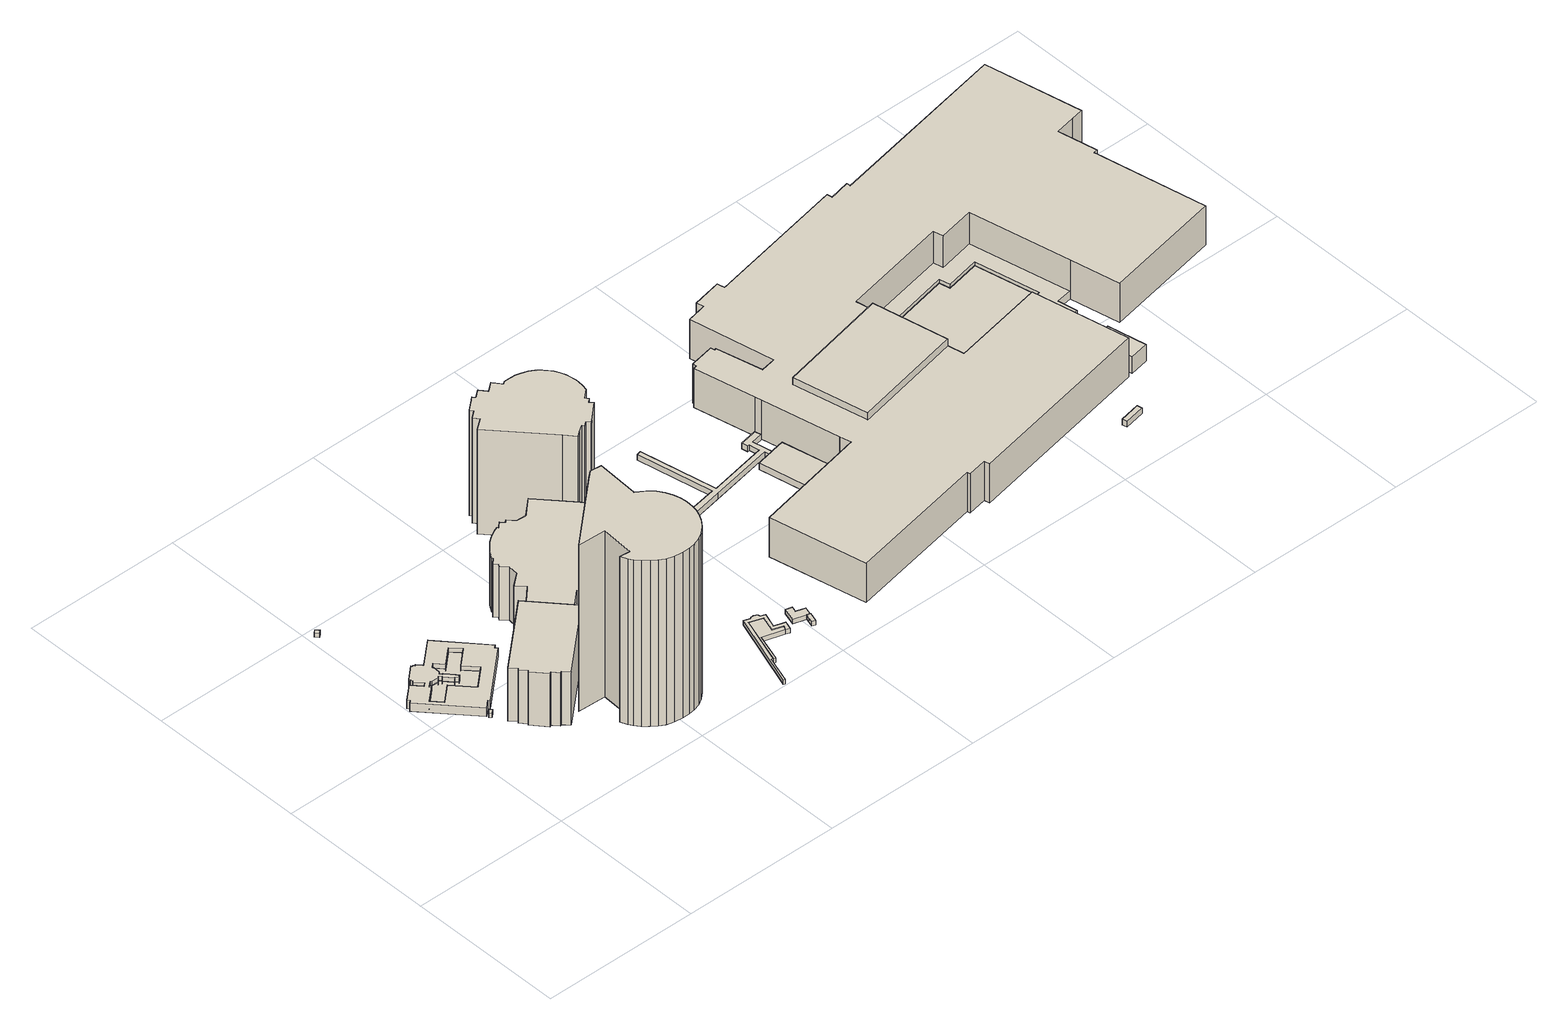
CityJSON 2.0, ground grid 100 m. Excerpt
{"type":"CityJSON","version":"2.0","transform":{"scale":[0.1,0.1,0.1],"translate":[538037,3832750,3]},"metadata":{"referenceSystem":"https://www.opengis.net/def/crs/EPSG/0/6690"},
"CityObjects":{
"building1":{"type":"Building","attributes":{"class":"3001","BuildingDetailAttribute.specifiedBuildingCoverageRate":0.6,"BuildingDetailAttribute.surveyYear":2017,"BuildingHighTideRiskAttribute.description":"1","BuildingHighTideRiskAttribute.rank":"1","BuildingHighTideRiskAttribute.depth":0.497,"BuildingIDAttribute.prefecture":"27","BuildingIDAttribute.city":"27125"},"geometry":[{"type":"Solid","lod":"1","boundaries":[[[[0,1,2,3]],[[2,4,5,3]],[[1,6,4,2]],[[0,7,6,1]],[[3,5,7,0]],[[4,6,7,5]]]]}]},
"building2":{"type":"Building","attributes":{"class":"3001","BuildingDetailAttribute.specifiedBuildingCoverageRate":0.6,"BuildingDetailAttribute.surveyYear":2017,"BuildingHighTideRiskAttribute.description":"1","BuildingHighTideRiskAttribute.rank":"1","BuildingHighTideRiskAttribute.depth":0.066,"BuildingIDAttribute.prefecture":"27","BuildingIDAttribute.city":"27125"},"geometry":[{"type":"Solid","lod":"1","boundaries":[[[[8,9,10,11]],[[10,12,13,11]],[[9,14,12,10]],[[8,15,14,9]],[[11,13,15,8]],[[12,14,15,13]]]]}]},
"building3":{"type":"Building","attributes":{"class":"3001","BuildingDetailAttribute.specifiedBuildingCoverageRate":0.6,"BuildingDetailAttribute.surveyYear":2017,"BuildingHighTideRiskAttribute.description":"1","BuildingHighTideRiskAttribute.rank":"2","BuildingHighTideRiskAttribute.depth":1.05,"BuildingIDAttribute.prefecture":"27","BuildingIDAttribute.city":"27125"},"geometry":[{"type":"Solid","lod":"1","boundaries":[[[[16,17,18,19,20,21,22,23,24,25,26,27,28,29,30,31,32,33,34,35,36,37,38,39,40,41,42,43,44,45]],[[44,46,47,45]],[[43,48,46,44]],[[42,49,48,43]],[[41,50,49,42]],[[40,51,50,41]],[[39,52,51,40]],[[38,53,52,39]],[[37,54,53,38]],[[36,55,54,37]],[[35,56,55,36]],[[34,57,56,35]],[[33,58,57,34]],[[32,59,58,33]],[[31,60,59,32]],[[30,61,60,31]],[[29,62,61,30]],[[28,63,62,29]],[[27,64,63,28]],[[26,65,64,27]],[[25,66,65,26]],[[24,67,66,25]],[[23,68,67,24]],[[22,69,68,23]],[[21,70,69,22]],[[20,71,70,21]],[[19,72,71,20]],[[18,73,72,19]],[[17,74,73,18]],[[16,75,74,17]],[[45,47,75,16]],[[46,48,49,50,51,52,53,54,55,56,57,58,59,60,61,62,63,64,65,66,67,68,69,70,71,72,73,74,75,47]]]]}]},
"building4":{"type":"Building","attributes":{"class":"3001","measuredHeight":5.8,"BuildingDetailAttribute.specifiedBuildingCoverageRate":0.6,"BuildingDetailAttribute.surveyYear":2017,"BuildingHighTideRiskAttribute.description":"1","BuildingHighTideRiskAttribute.rank":"2","BuildingHighTideRiskAttribute.depth":0.944,"BuildingIDAttribute.prefecture":"27","BuildingIDAttribute.city":"27125"},"geometry":[{"type":"Solid","lod":"1","boundaries":[[[[76,77,78,79,80,81,82,83,84,85,86,87,88,89,90,91,92,93,94,95,96,97,98,99],[44,43,42,41,40,39,38,37,36,35,34,33,32,31,30,29,28,27,26,25,24,23,22,21,20,19,18,17,16,45]],[[98,100,101,99]],[[97,102,100,98]],[[96,103,102,97]],[[95,104,103,96]],[[94,105,104,95]],[[93,106,105,94]],[[92,107,106,93]],[[91,108,107,92]],[[90,109,108,91]],[[89,110,109,90]],[[88,111,110,89]],[[87,112,111,88]],[[86,113,112,87]],[[85,114,113,86]],[[84,115,114,85]],[[83,116,115,84]],[[82,117,116,83]],[[81,118,117,82]],[[80,119,118,81]],[[79,120,119,80]],[[78,121,120,79]],[[77,122,121,78]],[[76,123,122,77]],[[99,101,123,76]],[[16,124,125,45]],[[17,126,124,16]],[[18,127,126,17]],[[19,128,127,18]],[[20,129,128,19]],[[21,130,129,20]],[[22,131,130,21]],[[23,132,131,22]],[[24,133,132,23]],[[25,134,133,24]],[[26,135,134,25]],[[27,136,135,26]],[[28,137,136,27]],[[29,138,137,28]],[[30,139,138,29]],[[31,140,139,30]],[[32,141,140,31]],[[33,142,141,32]],[[34,143,142,33]],[[35,144,143,34]],[[36,145,144,35]],[[37,146,145,36]],[[38,147,146,37]],[[39,148,147,38]],[[40,149,148,39]],[[41,150,149,40]],[[42,151,150,41]],[[43,152,151,42]],[[44,153,152,43]],[[45,125,153,44]],[[100,102,103,104,105,106,107,108,109,110,111,112,113,114,115,116,117,118,119,120,121,122,123,101],[124,126,127,128,129,130,131,132,133,134,135,136,137,138,139,140,141,142,143,144,145,146,147,148,149,150,151,152,153,125]]]]}]},
"building5":{"type":"Building","attributes":{"計測周辺長":178.28,"1/2500図郭":74,"区名":"住之江区","町丁目名称":"南港北１丁目","街区番号":13,"class":"3002","usage":"403","measuredHeight":36.9,"storeysAboveGround":5,"BuildingDetailAttribute.buildingRoofEdgeArea":1822.73,"BuildingDetailAttribute.buildingStructureType":"603","BuildingDetailAttribute.buildingStructureOrgType":"3","BuildingDetailAttribute.detailedUsage":"1419","BuildingDetailAttribute.specifiedBuildingCoverageRate":0.6,"BuildingDetailAttribute.surveyYear":2017,"BuildingHighTideRiskAttribute.description":"1","BuildingHighTideRiskAttribute.rank":"2","BuildingHighTideRiskAttribute.depth":1.66,"BuildingIDAttribute.prefecture":"27","BuildingIDAttribute.city":"27125"},"geometry":[{"type":"Solid","lod":"1","boundaries":[[[[154,155,156,157,158,159,160,161,162,163,164,165,166,167]],[[166,168,169,167]],[[165,170,168,166]],[[164,171,170,165]],[[163,172,171,164]],[[162,173,172,163]],[[161,174,173,162]],[[160,175,174,161]],[[159,176,175,160]],[[158,177,176,159]],[[157,178,177,158]],[[156,179,178,157]],[[155,180,179,156]],[[154,181,180,155]],[[167,169,181,154]],[[168,170,171,172,173,174,175,176,177,178,179,180,181,169]]]]}]},
"building6":{"type":"Building","attributes":{"計測周辺長":250.19,"1/2500図郭":74,"区名":"住之江区","町丁目名称":"南港北１丁目","街区番号":13,"class":"3002","usage":"403","measuredHeight":114.9,"storeysAboveGround":28,"BuildingDetailAttribute.buildingRoofEdgeArea":2987.04,"BuildingDetailAttribute.buildingStructureType":"603","BuildingDetailAttribute.buildingStructureOrgType":"3","BuildingDetailAttribute.detailedUsage":"1419","BuildingDetailAttribute.specifiedBuildingCoverageRate":0.6,"BuildingDetailAttribute.surveyYear":2017,"BuildingHighTideRiskAttribute.description":"1","BuildingHighTideRiskAttribute.rank":"2","BuildingHighTideRiskAttribute.depth":1.81,"BuildingIDAttribute.prefecture":"27","BuildingIDAttribute.city":"27125"},"geometry":[{"type":"Solid","lod":"1","boundaries":[[[[182,183,184,185,186,187,188,189,190,191,192,193,194,195,196,197,198,199,200,201,202,203,204,205,206,207,208,209,210,211,212]],[[211,213,214,212]],[[210,215,213,211]],[[209,216,215,210]],[[208,217,216,209]],[[207,218,217,208]],[[206,219,218,207]],[[205,220,219,206]],[[204,221,220,205]],[[203,222,221,204]],[[202,223,222,203]],[[201,224,223,202]],[[200,225,224,201]],[[199,226,225,200]],[[198,227,226,199]],[[197,228,227,198]],[[196,229,228,197]],[[195,230,229,196]],[[194,231,230,195]],[[193,232,231,194]],[[192,233,232,193]],[[191,234,233,192]],[[190,235,234,191]],[[189,236,235,190]],[[188,237,236,189]],[[187,238,237,188]],[[186,239,238,187]],[[185,240,239,186]],[[184,241,240,185]],[[183,242,241,184]],[[182,243,242,183]],[[212,214,243,182]],[[213,215,216,217,218,219,220,221,222,223,224,225,226,227,228,229,230,231,232,233,234,235,236,237,238,239,240,241,242,243,214]]]]}]},
"building7":{"type":"Building","attributes":{"計測周辺長":293.2,"1/2500図郭":74,"区名":"住之江区","町丁目名称":"南港北１丁目","街区番号":13,"class":"3002","usage":"403","measuredHeight":36.9,"storeysAboveGround":5,"BuildingDetailAttribute.buildingRoofEdgeArea":4181.55,"BuildingDetailAttribute.buildingStructureType":"603","BuildingDetailAttribute.buildingStructureOrgType":"3","BuildingDetailAttribute.detailedUsage":"1419","BuildingDetailAttribute.specifiedBuildingCoverageRate":0.6,"BuildingDetailAttribute.surveyYear":2017,"BuildingHighTideRiskAttribute.description":"1","BuildingHighTideRiskAttribute.rank":"2","BuildingHighTideRiskAttribute.depth":1.01,"BuildingIDAttribute.prefecture":"27","BuildingIDAttribute.city":"27125"},"geometry":[{"type":"Solid","lod":"1","boundaries":[[[[244,245,246,247,248,249,250,251,252,253,254,255,256,257,258,259,260,261,262,263,264,265,266,267,268,269,270,271,272,273,274,275,276,277,278,279,280,281,282,283,284,285,286,287,288,289,290,291,292,293,294,295]],[[294,296,297,295]],[[293,298,296,294]],[[292,299,298,293]],[[291,300,299,292]],[[290,301,300,291]],[[289,302,301,290]],[[288,303,302,289]],[[287,304,303,288]],[[286,305,304,287]],[[285,306,305,286]],[[284,307,306,285]],[[283,308,307,284]],[[282,309,308,283]],[[281,310,309,282]],[[280,311,310,281]],[[279,312,311,280]],[[278,313,312,279]],[[277,314,313,278]],[[276,315,314,277]],[[275,316,315,276]],[[274,317,316,275]],[[273,318,317,274]],[[272,319,318,273]],[[271,320,319,272]],[[270,321,320,271]],[[269,322,321,270]],[[268,323,322,269]],[[267,324,323,268]],[[266,325,324,267]],[[265,326,325,266]],[[264,327,326,265]],[[263,328,327,264]],[[262,329,328,263]],[[261,330,329,262]],[[260,331,330,261]],[[259,332,331,260]],[[258,333,332,259]],[[257,334,333,258]],[[256,335,334,257]],[[255,336,335,256]],[[254,337,336,255]],[[253,338,337,254]],[[252,339,338,253]],[[251,340,339,252]],[[250,341,340,251]],[[249,342,341,250]],[[248,343,342,249]],[[247,344,343,248]],[[246,345,344,247]],[[245,346,345,246]],[[244,347,346,245]],[[295,297,347,244]],[[296,298,299,300,301,302,303,304,305,306,307,308,309,310,311,312,313,314,315,316,317,318,319,320,321,322,323,324,325,326,327,328,329,330,331,332,333,334,335,336,337,338,339,340,341,342,343,344,345,346,347,297]]]]}]},
"building8":{"type":"Building","attributes":{"class":"3003","measuredHeight":5.5,"BuildingDetailAttribute.specifiedBuildingCoverageRate":0.6,"BuildingDetailAttribute.surveyYear":2017,"BuildingHighTideRiskAttribute.description":"1","BuildingHighTideRiskAttribute.rank":"2","BuildingHighTideRiskAttribute.depth":1.64,"BuildingIDAttribute.prefecture":"27","BuildingIDAttribute.city":"27125"},"geometry":[{"type":"Solid","lod":"1","boundaries":[[[[348,349,350,351,352,353,354,355,356,357,358,359,360]],[[359,361,362,360]],[[358,363,361,359]],[[357,364,363,358]],[[356,365,364,357]],[[355,366,365,356]],[[354,367,366,355]],[[353,368,367,354]],[[352,369,368,353]],[[351,370,369,352]],[[350,371,370,351]],[[349,372,371,350]],[[348,373,372,349]],[[360,362,373,348]],[[361,363,364,365,366,367,368,369,370,371,372,373,362]]]]}]},
"building9":{"type":"Building","attributes":{"class":"3003","measuredHeight":3.1,"BuildingDetailAttribute.specifiedBuildingCoverageRate":0.6,"BuildingDetailAttribute.surveyYear":2017,"BuildingHighTideRiskAttribute.description":"1","BuildingHighTideRiskAttribute.rank":"2","BuildingHighTideRiskAttribute.depth":1.77,"BuildingIDAttribute.prefecture":"27","BuildingIDAttribute.city":"27125"},"geometry":[{"type":"Solid","lod":"1","boundaries":[[[[374,375,376,377,378,379,380,381,382,383,384,385,386,387,388,389,390,391,392,393,394,395,396,397]],[[396,398,399,397]],[[395,400,398,396]],[[394,401,400,395]],[[393,402,401,394]],[[392,403,402,393]],[[391,404,403,392]],[[390,405,404,391]],[[389,406,405,390]],[[388,407,406,389]],[[387,408,407,388]],[[386,409,408,387]],[[385,410,409,386]],[[384,411,410,385]],[[383,412,411,384]],[[382,413,412,383]],[[381,414,413,382]],[[380,415,414,381]],[[379,416,415,380]],[[378,417,416,379]],[[377,418,417,378]],[[376,419,418,377]],[[375,420,419,376]],[[374,421,420,375]],[[397,399,421,374]],[[398,400,401,402,403,404,405,406,407,408,409,410,411,412,413,414,415,416,417,418,419,420,421,399]]]]}]},
"building10":{"type":"Building","attributes":{"class":"3003","BuildingDetailAttribute.specifiedBuildingCoverageRate":0.6,"BuildingDetailAttribute.surveyYear":2017,"BuildingHighTideRiskAttribute.description":"1","BuildingHighTideRiskAttribute.rank":"2","BuildingHighTideRiskAttribute.depth":1.77,"BuildingIDAttribute.prefecture":"27","BuildingIDAttribute.city":"27125"},"geometry":[{"type":"Solid","lod":"1","boundaries":[[[[422,423,381,380,379,378,377,376,375]],[[376,424,425,375]],[[377,426,424,376]],[[378,427,426,377]],[[379,428,427,378]],[[380,429,428,379]],[[381,430,429,380]],[[423,431,430,381]],[[422,432,431,423]],[[375,425,432,422]],[[424,426,427,428,429,430,431,432,425]]]]}]},
"building11":{"type":"Building","attributes":{"計測周辺長":213.55,"1/2500図郭":74,"区名":"住之江区","町丁目名称":"南港北１丁目","街区番号":13,"class":"3002","usage":"401","measuredHeight":72.6,"storeysAboveGround":14,"BuildingDetailAttribute.buildingRoofEdgeArea":2578.87,"BuildingDetailAttribute.buildingStructureType":"603","BuildingDetailAttribute.buildingStructureOrgType":"3","BuildingDetailAttribute.detailedUsage":"1310","BuildingDetailAttribute.specifiedBuildingCoverageRate":0.6,"BuildingDetailAttribute.surveyYear":2017,"BuildingHighTideRiskAttribute.description":"1","BuildingHighTideRiskAttribute.rank":"2","BuildingHighTideRiskAttribute.depth":0.537,"BuildingIDAttribute.prefecture":"27","BuildingIDAttribute.city":"27125"},"geometry":[{"type":"Solid","lod":"1","boundaries":[[[[433,434,435,436,437,438,439,440,441,442,443,444,445,446,447,448,449,450,451,452,453,454,455,456,457,458,459,460,461,462,463,464,465,466,467,468,469,470,471,472]],[[471,473,474,472]],[[470,475,473,471]],[[469,476,475,470]],[[468,477,476,469]],[[467,478,477,468]],[[466,479,478,467]],[[465,480,479,466]],[[464,481,480,465]],[[463,482,481,464]],[[462,483,482,463]],[[461,484,483,462]],[[460,485,484,461]],[[459,486,485,460]],[[458,487,486,459]],[[457,488,487,458]],[[456,489,488,457]],[[455,490,489,456]],[[454,491,490,455]],[[453,492,491,454]],[[452,493,492,453]],[[451,494,493,452]],[[450,495,494,451]],[[449,496,495,450]],[[448,497,496,449]],[[447,498,497,448]],[[446,499,498,447]],[[445,500,499,446]],[[444,501,500,445]],[[443,502,501,444]],[[442,503,502,443]],[[441,504,503,442]],[[440,505,504,441]],[[439,506,505,440]],[[438,507,506,439]],[[437,508,507,438]],[[436,509,508,437]],[[435,510,509,436]],[[434,511,510,435]],[[433,512,511,434]],[[472,474,512,433]],[[473,475,476,477,478,479,480,481,482,483,484,485,486,487,488,489,490,491,492,493,494,495,496,497,498,499,500,501,502,503,504,505,506,507,508,509,510,511,512,474]]]]}]},
"building12":{"type":"Building","attributes":{"class":"3003","BuildingDetailAttribute.specifiedBuildingCoverageRate":0.6,"BuildingDetailAttribute.surveyYear":2017,"BuildingHighTideRiskAttribute.description":"1","BuildingHighTideRiskAttribute.rank":"2","BuildingHighTideRiskAttribute.depth":1.45,"BuildingIDAttribute.prefecture":"27","BuildingIDAttribute.city":"27125"},"geometry":[{"type":"Solid","lod":"1","boundaries":[[[[513,514,515,516,517,518]],[[517,519,520,518]],[[516,521,519,517]],[[515,522,521,516]],[[514,523,522,515]],[[513,524,523,514]],[[518,520,524,513]],[[519,521,522,523,524,520]]]]}]},
"building13":{"type":"Building","attributes":{"class":"3001","BuildingDetailAttribute.specifiedBuildingCoverageRate":0.6,"BuildingDetailAttribute.surveyYear":2017,"BuildingHighTideRiskAttribute.description":"1","BuildingHighTideRiskAttribute.rank":"2","BuildingHighTideRiskAttribute.depth":1.29,"BuildingIDAttribute.prefecture":"27","BuildingIDAttribute.city":"27125"},"geometry":[{"type":"Solid","lod":"1","boundaries":[[[[525,526,527,528,529,530,531]],[[530,532,533,531]],[[529,534,532,530]],[[528,535,534,529]],[[527,536,535,528]],[[526,537,536,527]],[[525,538,537,526]],[[531,533,538,525]],[[532,534,535,536,537,538,533]]]]}]},
"building14":{"type":"Building","attributes":{"class":"3003","measuredHeight":4.5,"BuildingDetailAttribute.specifiedBuildingCoverageRate":0.6,"BuildingDetailAttribute.surveyYear":2017,"BuildingHighTideRiskAttribute.description":"1","BuildingHighTideRiskAttribute.rank":"2","BuildingHighTideRiskAttribute.depth":0.545,"BuildingIDAttribute.prefecture":"27","BuildingIDAttribute.city":"27125"},"geometry":[{"type":"Solid","lod":"1","boundaries":[[[[539,540,541,542,543,544,545,546,547,548,549,550,551,552,553,554]],[[553,555,556,554]],[[552,557,555,553]],[[551,558,557,552]],[[550,559,558,551]],[[549,560,559,550]],[[548,561,560,549]],[[547,562,561,548]],[[546,563,562,547]],[[545,564,563,546]],[[544,565,564,545]],[[543,566,565,544]],[[542,567,566,543]],[[541,568,567,542]],[[540,569,568,541]],[[539,570,569,540]],[[554,556,570,539]],[[555,557,558,559,560,561,562,563,564,565,566,567,568,569,570,556]]]]}]},
"building15":{"type":"Building","attributes":{"class":"3003","measuredHeight":3.9,"BuildingDetailAttribute.specifiedBuildingCoverageRate":0.6,"BuildingDetailAttribute.surveyYear":2017,"BuildingHighTideRiskAttribute.description":"1","BuildingHighTideRiskAttribute.rank":"2","BuildingHighTideRiskAttribute.depth":1.13,"BuildingIDAttribute.prefecture":"27","BuildingIDAttribute.city":"27125"},"geometry":[{"type":"Solid","lod":"1","boundaries":[[[[571,572,573,574,575,576,577,578,579,580,581,582,583,584,585,586,587,588,589,590,591]],[[590,592,593,591]],[[589,594,592,590]],[[588,595,594,589]],[[587,596,595,588]],[[586,597,596,587]],[[585,598,597,586]],[[584,599,598,585]],[[583,600,599,584]],[[582,601,600,583]],[[581,602,601,582]],[[580,603,602,581]],[[579,604,603,580]],[[578,605,604,579]],[[577,606,605,578]],[[576,607,606,577]],[[575,608,607,576]],[[574,609,608,575]],[[573,610,609,574]],[[572,611,610,573]],[[571,612,611,572]],[[591,593,612,571]],[[592,594,595,596,597,598,599,600,601,602,603,604,605,606,607,608,609,610,611,612,593]]]]}]},
"building16":{"type":"Building","attributes":{"計測周辺長":93.11,"1/2500図郭":74,"区名":"住之江区","町丁目名称":"南港北１丁目","街区番号":5,"class":"3003","usage":"422","measuredHeight":6,"storeysAboveGround":1,"BuildingDetailAttribute.buildingRoofEdgeArea":280.41,"BuildingDetailAttribute.buildingStructureType":"610","BuildingDetailAttribute.buildingStructureOrgType":"2","BuildingDetailAttribute.detailedUsage":"1406","BuildingDetailAttribute.specifiedBuildingCoverageRate":0.6,"BuildingDetailAttribute.surveyYear":2017,"BuildingIDAttribute.prefecture":"27","BuildingIDAttribute.city":"27125"},"geometry":[{"type":"Solid","lod":"1","boundaries":[[[[613,614,615,616]],[[615,617,618,616]],[[614,619,617,615]],[[613,620,619,614]],[[616,618,620,613]],[[617,619,620,618]]]]}]},
"building17":{"type":"Building","attributes":{"計測周辺長":101.79,"1/2500図郭":74,"区名":"住之江区","町丁目名称":"南港北１丁目","街区番号":5,"class":"3003","usage":"422","measuredHeight":4.5,"storeysAboveGround":1,"BuildingDetailAttribute.buildingRoofEdgeArea":624,"BuildingDetailAttribute.buildingStructureType":"610","BuildingDetailAttribute.buildingStructureOrgType":"2","BuildingDetailAttribute.detailedUsage":"1406","BuildingDetailAttribute.specifiedBuildingCoverageRate":0.6,"BuildingDetailAttribute.surveyYear":2017,"BuildingIDAttribute.prefecture":"27","BuildingIDAttribute.city":"27125"},"geometry":[{"type":"Solid","lod":"1","boundaries":[[[[621,622,623,624,625,626]],[[625,627,628,626]],[[624,629,627,625]],[[623,630,629,624]],[[622,631,630,623]],[[621,632,631,622]],[[626,628,632,621]],[[627,629,630,631,632,628]]]]}]},
"building18":{"type":"Building","attributes":{"class":"3003","measuredHeight":6,"BuildingDetailAttribute.specifiedBuildingCoverageRate":0.6,"BuildingDetailAttribute.surveyYear":2017,"BuildingIDAttribute.prefecture":"27","BuildingIDAttribute.city":"27125"},"geometry":[{"type":"Solid","lod":"1","boundaries":[[[[616,633,613]],[[633,634,620,613]],[[616,618,634,633]],[[613,620,618,616]],[[634,618,620]]]]}]},
"building19":{"type":"Building","attributes":{"class":"3003","BuildingDetailAttribute.specifiedBuildingCoverageRate":0.6,"BuildingDetailAttribute.surveyYear":2017,"BuildingHighTideRiskAttribute.description":"1","BuildingHighTideRiskAttribute.rank":"1","BuildingHighTideRiskAttribute.depth":0.01,"BuildingIDAttribute.prefecture":"27","BuildingIDAttribute.city":"27125"},"geometry":[{"type":"Solid","lod":"1","boundaries":[[[[635,636,637,638,639,640]],[[639,641,642,640]],[[638,643,641,639]],[[637,644,643,638]],[[636,645,644,637]],[[635,646,645,636]],[[640,642,646,635]],[[641,643,644,645,646,642]]]]}]},
"building20":{"type":"Building","attributes":{"計測周辺長":240.93,"1/2500図郭":74,"区名":"住之江区","町丁目名称":"南港北１丁目","街区番号":5,"class":"3002","usage":"422","measuredHeight":31.7,"storeysAboveGround":2,"BuildingDetailAttribute.buildingRoofEdgeArea":3484.75,"BuildingDetailAttribute.buildingStructureType":"603","BuildingDetailAttribute.buildingStructureOrgType":"3","BuildingDetailAttribute.detailedUsage":"1406","BuildingDetailAttribute.specifiedBuildingCoverageRate":0.6,"BuildingDetailAttribute.surveyYear":2017,"BuildingHighTideRiskAttribute.description":"1","BuildingHighTideRiskAttribute.rank":"1","BuildingHighTideRiskAttribute.depth":0.028,"BuildingIDAttribute.prefecture":"27","BuildingIDAttribute.city":"27125"},"geometry":[{"type":"Solid","lod":"1","boundaries":[[[[647,648,649,650]],[[649,651,652,650]],[[648,653,651,649]],[[647,654,653,648]],[[650,652,654,647]],[[651,653,654,652]]]]}]},
"building21":{"type":"Building","attributes":{"計測周辺長":1648.67,"1/2500図郭":74,"区名":"住之江区","町丁目名称":"南港北１丁目","街区番号":5,"class":"3002","usage":"422","measuredHeight":27.1,"storeysAboveGround":2,"BuildingDetailAttribute.buildingRoofEdgeArea":41231.18,"BuildingDetailAttribute.buildingStructureType":"603","BuildingDetailAttribute.buildingStructureOrgType":"3","BuildingDetailAttribute.detailedUsage":"1406","BuildingDetailAttribute.specifiedBuildingCoverageRate":0.6,"BuildingDetailAttribute.surveyYear":2017,"BuildingHighTideRiskAttribute.description":"1","BuildingHighTideRiskAttribute.rank":"1","BuildingHighTideRiskAttribute.depth":0.09,"BuildingIDAttribute.prefecture":"27","BuildingIDAttribute.city":"27125"},"geometry":[{"type":"Solid","lod":"1","boundaries":[[[[655,656,657,658,659,660,661,662,663,664,665,666,667,668,669,670,671,672,673,674,675,676,677,678,679,680,681,682,683,684,685,686,687,688,689,690,691,692,693,694,695,696,697,698,699,700,701,702,703,704,705]],[[704,706,707,705]],[[703,708,706,704]],[[702,709,708,703]],[[701,710,709,702]],[[700,711,710,701]],[[699,712,711,700]],[[698,713,712,699]],[[697,714,713,698]],[[696,715,714,697]],[[695,716,715,696]],[[694,717,716,695]],[[693,718,717,694]],[[692,719,718,693]],[[691,720,719,692]],[[690,721,720,691]],[[689,722,721,690]],[[688,723,722,689]],[[687,724,723,688]],[[686,725,724,687]],[[685,726,725,686]],[[684,727,726,685]],[[683,728,727,684]],[[682,729,728,683]],[[681,730,729,682]],[[680,731,730,681]],[[679,732,731,680]],[[678,733,732,679]],[[677,734,733,678]],[[676,735,734,677]],[[675,736,735,676]],[[674,737,736,675]],[[673,738,737,674]],[[672,739,738,673]],[[671,740,739,672]],[[670,741,740,671]],[[669,742,741,670]],[[668,743,742,669]],[[667,744,743,668]],[[666,745,744,667]],[[665,746,745,666]],[[664,747,746,665]],[[663,748,747,664]],[[662,749,748,663]],[[661,750,749,662]],[[660,751,750,661]],[[659,752,751,660]],[[658,753,752,659]],[[657,754,753,658]],[[656,755,754,657]],[[655,756,755,656]],[[705,707,756,655]],[[706,708,709,710,711,712,713,714,715,716,717,718,719,720,721,722,723,724,725,726,727,728,729,730,731,732,733,734,735,736,737,738,739,740,741,742,743,744,745,746,747,748,749,750,751,752,753,754,755,756,707]]]]}]},
"building22":{"type":"Building","attributes":{"計測周辺長":33.35,"1/2500図郭":74,"区名":"住之江区","町丁目名称":"南港北１丁目","街区番号":5,"class":"3003","usage":"422","measuredHeight":3.9,"storeysAboveGround":1,"BuildingDetailAttribute.buildingRoofEdgeArea":44.62,"BuildingDetailAttribute.buildingStructureType":"610","BuildingDetailAttribute.buildingStructureOrgType":"2","BuildingDetailAttribute.detailedUsage":"1406","BuildingDetailAttribute.specifiedBuildingCoverageRate":0.6,"BuildingDetailAttribute.surveyYear":2017,"BuildingHighTideRiskAttribute.description":"1","BuildingHighTideRiskAttribute.rank":"1","BuildingHighTideRiskAttribute.depth":0.449,"BuildingIDAttribute.prefecture":"27","BuildingIDAttribute.city":"27125"},"geometry":[{"type":"Solid","lod":"1","boundaries":[[[[757,758,759,760]],[[759,761,762,760]],[[758,763,761,759]],[[757,764,763,758]],[[760,762,764,757]],[[761,763,764,762]]]]}]},
"building23":{"type":"Building","attributes":{"計測周辺長":260.94,"1/2500図郭":74,"区名":"住之江区","町丁目名称":"南港北１丁目","街区番号":5,"class":"3003","usage":"422","storeysAboveGround":2,"BuildingDetailAttribute.buildingRoofEdgeArea":3825.6,"BuildingDetailAttribute.buildingStructureType":"603","BuildingDetailAttribute.buildingStructureOrgType":"3","BuildingDetailAttribute.detailedUsage":"1406","BuildingDetailAttribute.specifiedBuildingCoverageRate":0.6,"BuildingDetailAttribute.surveyYear":2017,"BuildingHighTideRiskAttribute.description":"1","BuildingHighTideRiskAttribute.rank":"1","BuildingHighTideRiskAttribute.depth":0.103,"BuildingIDAttribute.prefecture":"27","BuildingIDAttribute.city":"27125"},"geometry":[{"type":"Solid","lod":"1","boundaries":[[[[765,766,767,768,650,649]],[[650,769,770,649]],[[768,771,769,650]],[[767,772,771,768]],[[766,773,772,767]],[[765,774,773,766]],[[649,770,774,765]],[[769,771,772,773,774,770]]]]}]},
"building24":{"type":"Building","attributes":{"計測周辺長":515.14,"1/2500図郭":74,"区名":"住之江区","町丁目名称":"南港北１丁目","街区番号":5,"class":"3003","usage":"422","measuredHeight":5.4,"storeysAboveGround":2,"BuildingDetailAttribute.buildingRoofEdgeArea":2590.6,"BuildingDetailAttribute.buildingStructureType":"603","BuildingDetailAttribute.buildingStructureOrgType":"3","BuildingDetailAttribute.detailedUsage":"1406","BuildingDetailAttribute.specifiedBuildingCoverageRate":0.6,"BuildingDetailAttribute.surveyYear":2017,"BuildingHighTideRiskAttribute.description":"1","BuildingHighTideRiskAttribute.rank":"1","BuildingHighTideRiskAttribute.depth":0.072,"BuildingIDAttribute.prefecture":"27","BuildingIDAttribute.city":"27125"},"geometry":[{"type":"Solid","lod":"1","boundaries":[[[[775,776,777,778,779,780,781,782,783,784,785,786,787,788,789,790,791,792,793]],[[792,794,795,793]],[[791,796,794,792]],[[790,797,796,791]],[[789,798,797,790]],[[788,799,798,789]],[[787,800,799,788]],[[786,801,800,787]],[[785,802,801,786]],[[784,803,802,785]],[[783,804,803,784]],[[782,805,804,783]],[[781,806,805,782]],[[780,807,806,781]],[[779,808,807,780]],[[778,809,808,779]],[[777,810,809,778]],[[776,811,810,777]],[[775,812,811,776]],[[793,795,812,775]],[[794,796,797,798,799,800,801,802,803,804,805,806,807,808,809,810,811,812,795]]]]}]},
"building25":{"type":"Building","attributes":{"計測周辺長":23.3,"1/2500図郭":74,"区名":"住之江区","町丁目名称":"南港北１丁目","街区番号":5,"class":"3001","usage":"422","measuredHeight":3.9,"storeysAboveGround":1,"BuildingDetailAttribute.buildingRoofEdgeArea":33.91,"BuildingDetailAttribute.buildingStructureType":"610","BuildingDetailAttribute.buildingStructureOrgType":"2","BuildingDetailAttribute.detailedUsage":"1406","BuildingDetailAttribute.specifiedBuildingCoverageRate":0.6,"BuildingDetailAttribute.surveyYear":2017,"BuildingHighTideRiskAttribute.description":"1","BuildingHighTideRiskAttribute.rank":"1","BuildingHighTideRiskAttribute.depth":0.04,"BuildingIDAttribute.prefecture":"27","BuildingIDAttribute.city":"27125"},"geometry":[{"type":"Solid","lod":"1","boundaries":[[[[813,814,815,816]],[[815,817,818,816]],[[814,819,817,815]],[[813,820,819,814]],[[816,818,820,813]],[[817,819,820,818]]]]}]},
"building26":{"type":"Building","attributes":{"計測周辺長":74.43,"1/2500図郭":74,"区名":"住之江区","町丁目名称":"南港北１丁目","街区番号":5,"class":"3001","usage":"422","measuredHeight":11.4,"storeysAboveGround":1,"BuildingDetailAttribute.buildingRoofEdgeArea":307.01,"BuildingDetailAttribute.buildingStructureType":"610","BuildingDetailAttribute.buildingStructureOrgType":"2","BuildingDetailAttribute.detailedUsage":"1406","BuildingDetailAttribute.specifiedBuildingCoverageRate":0.6,"BuildingDetailAttribute.surveyYear":2017,"BuildingHighTideRiskAttribute.description":"1","BuildingHighTideRiskAttribute.rank":"1","BuildingHighTideRiskAttribute.depth":0.001,"BuildingIDAttribute.prefecture":"27","BuildingIDAttribute.city":"27125"},"geometry":[{"type":"Solid","lod":"1","boundaries":[[[[821,822,823,824]],[[823,825,826,824]],[[822,827,825,823]],[[821,828,827,822]],[[824,826,828,821]],[[825,827,828,826]]]]}]}
},
"vertices":[
[266,850,23],[289,872,23],[303,857,23],[280,836,23],[303,857,53],[280,836,53],[289,872,53],[266,850,53],
[20,1927,33],[38,1944,33],[57,1922,33],[39,1905,33],[57,1922,63],[39,1905,63],[38,1944,63],[20,1927,63],
[240,1140,19],[138,1050,19],[85,1109,19],[171,1186,19],[163,1194,19],[193,1221,19],[198,1216,19],[243,1212,19],[252,1221,19],[266,1207,19],[263,1204,19],[306,1154,19],[309,1157,19],[326,1140,19],[342,1153,19],[327,1169,19],[330,1172,19],[284,1223,19],[281,1221,19],[269,1235,19],[280,1245,19],[282,1289,19],[277,1295,19],[299,1316,19],[344,1264,19],[445,1354,19],[497,1296,19],[395,1205,19],[466,1126,19],[347,1020,19],[466,1126,49],[347,1020,49],[395,1205,49],[497,1296,49],[445,1354,49],[344,1264,49],[299,1316,49],[277,1295,49],[282,1289,49],[280,1245,49],[269,1235,49],[281,1221,49],[284,1223,49],[330,1172,49],[327,1169,49],[342,1153,49],[326,1140,49],[309,1157,49],[306,1154,49],[263,1204,49],[266,1207,49],[252,1221,49],[243,1212,49],[198,1216,49],[193,1221,49],[163,1194,49],[171,1186,49],[85,1109,49],[138,1050,49],[240,1140,49],
[0,1168,19],[14,1180,19],[2,1194,19],[93,1275,19],[145,1216,19],[164,1232,19],[122,1279,19],[128,1285,19],[120,1294,19],[125,1298,19],[118,1306,19],[201,1380,19],[208,1372,19],[213,1377,19],[221,1368,19],[227,1373,19],[256,1340,19],[405,1472,19],[641,1205,19],[624,1190,19],[636,1177,19],[320,897,19],[312,906,19],[267,866,19],[312,906,77],[267,866,77],[320,897,77],[636,1177,77],[624,1190,77],[641,1205,77],[405,1472,77],[256,1340,77],[227,1373,77],[221,1368,77],[213,1377,77],[208,1372,77],[201,1380,77],[118,1306,77],[125,1298,77],[120,1294,77],[128,1285,77],[122,1279,77],[164,1232,77],[145,1216,77],[93,1275,77],[2,1194,77],[14,1180,77],[0,1168,77],[240,1140,77],[347,1020,77],[138,1050,77],[85,1109,77],[171,1186,77],[163,1194,77],[193,1221,77],[198,1216,77],[243,1212,77],[252,1221,77],[266,1207,77],[263,1204,77],[306,1154,77],[309,1157,77],[326,1140,77],[342,1153,77],[327,1169,77],[330,1172,77],[284,1223,77],[281,1221,77],[269,1235,77],[280,1245,77],[282,1289,77],[277,1295,77],[299,1316,77],[344,1264,77],[445,1354,77],[497,1296,77],[395,1205,77],[466,1126,77],
[924,902,15],[952,876,15],[550,520,15],[513,557,15],[504,552,15],[469,592,15],[460,584,15],[383,672,15],[391,680,15],[356,720,15],[365,728,15],[328,769,15],[730,1124,15],[757,1093,15],[730,1124,383],[757,1093,383],[328,769,383],[365,728,383],[356,720,383],[391,680,383],[383,672,383],[460,584,383],[469,592,383],[504,552,383],[513,557,383],[550,520,383],[952,876,383],[924,902,383],
[1104,976,8],[1174,968,8],[1157,697,8],[1212,661,8],[1248,626,8],[1275,583,8],[1294,539,8],[1305,498,8],[1309,457,8],[1306,407,8],[1300,374,8],[1284,333,8],[1264,296,8],[1232,253,8],[1194,219,8],[1152,194,8],[1108,178,8],[1066,173,8],[1021,172,8],[966,179,8],[921,193,8],[884,214,8],[852,239,8],[817,270,8],[791,303,8],[775,330,8],[757,372,8],[823,365,8],[836,573,8],[656,580,8],[1060,939,8],[656,580,1157],[1060,939,1157],[836,573,1157],[823,365,1157],[757,372,1157],[775,330,1157],[791,303,1157],[817,270,1157],[852,239,1157],[884,214,1157],[921,193,1157],[966,179,1157],[1021,172,1157],[1066,173,1157],[1108,178,1157],[1152,194,1157],[1194,219,1157],[1232,253,1157],[1264,296,1157],[1284,333,1157],[1300,374,1157],[1306,407,1157],[1309,457,1157],[1305,498,1157],[1294,539,1157],[1275,583,1157],[1248,626,1157],[1212,661,1157],[1157,697,1157],[1174,968,1157],[1104,976,1157],
[1048,928,16],[1008,975,16],[924,902,16],[757,1093,16],[840,1174,16],[790,1224,16],[866,1286,16],[875,1351,16],[835,1388,16],[848,1403,16],[828,1427,16],[856,1457,16],[852,1462,16],[879,1509,16],[906,1538,16],[934,1566,16],[965,1590,16],[1009,1614,16],[1038,1626,16],[1045,1619,16],[1076,1649,16],[1099,1625,16],[1114,1639,16],[1153,1598,16],[1214,1592,16],[1314,1685,16],[1579,1385,16],[1531,1340,16],[1546,1324,16],[1497,1279,16],[1479,1298,16],[1473,1237,16],[1507,1198,16],[1489,1179,16],[1513,1157,16],[1482,1124,16],[1488,1118,16],[1460,1075,16],[1436,1048,16],[1413,1024,16],[1379,998,16],[1346,976,16],[1303,956,16],[1296,961,16],[1264,932,16],[1238,962,16],[1226,952,16],[1189,995,16],[1132,1000,16],[1104,976,16],[1103,976,16],[1060,939,16],[1103,976,385],[1060,939,385],[1104,976,385],[1132,1000,385],[1189,995,385],[1226,952,385],[1238,962,385],[1264,932,385],[1296,961,385],[1303,956,385],[1346,976,385],[1379,998,385],[1413,1024,385],[1436,1048,385],[1460,1075,385],[1488,1118,385],[1482,1124,385],[1513,1157,385],[1489,1179,385],[1507,1198,385],[1473,1237,385],[1479,1298,385],[1497,1279,385],[1546,1324,385],[1531,1340,385],[1579,1385,385],[1314,1685,385],[1214,1592,385],[1153,1598,385],[1114,1639,385],[1099,1625,385],[1076,1649,385],[1045,1619,385],[1038,1626,385],[1009,1614,385],[965,1590,385],[934,1566,385],[906,1538,385],[879,1509,385],[852,1462,385],[856,1457,385],[828,1427,385],[848,1403,385],[835,1388,385],[875,1351,385],[866,1286,385],[790,1224,385],[840,1174,385],[757,1093,385],[924,902,385],[1008,975,385],[1048,928,385],
[1375,867,14],[1402,927,14],[1502,1012,14],[1540,1018,14],[1566,1023,14],[1583,1026,14],[1569,984,14],[1551,933,14],[1526,857,14],[1507,821,14],[1434,761,14],[1411,742,14],[1400,733,14],[1411,742,69],[1400,733,69],[1434,761,69],[1507,821,69],[1526,857,69],[1551,933,69],[1569,984,69],[1583,1026,69],[1566,1023,69],[1540,1018,69],[1502,1012,69],[1402,927,69],[1375,867,69],
[1889,288,12],[1866,296,12],[1875,324,12],[1811,345,12],[1844,443,12],[1761,471,12],[1660,171,12],[1650,174,12],[1596,7,12],[1586,11,12],[1751,499,12],[1788,486,12],[1799,491,12],[1808,492,12],[1815,492,12],[1821,490,12],[1829,486,12],[1834,483,12],[1837,477,12],[1840,467,12],[1869,456,12],[1838,362,12],[1906,339,12],[1897,313,12],[1906,339,43],[1897,313,43],[1838,362,43],[1869,456,43],[1840,467,43],[1837,477,43],[1834,483,43],[1829,486,43],[1821,490,43],[1815,492,43],[1808,492,43],[1799,491,43],[1788,486,43],[1751,499,43],[1586,11,43],[1596,7,43],[1650,174,43],[1660,171,43],[1761,471,43],[1844,443,43],[1811,345,43],[1875,324,43],[1866,296,43],[1889,288,43],
[1729,338,12],[1676,166,12],[1875,324,42],[1866,296,42],[1811,345,42],[1844,443,42],[1761,471,42],[1660,171,42],[1650,174,42],[1676,166,42],[1729,338,42],
[1361,2171,22],[1375,2154,22],[1422,2191,22],[1458,2145,22],[1513,2189,22],[1555,2135,22],[1570,2147,22],[1607,2147,22],[1647,2145,22],[1681,2135,22],[1718,2123,22],[1750,2104,22],[1778,2079,22],[1798,2058,22],[1817,2033,22],[1831,2005,22],[1844,1971,22],[1851,1934,22],[1855,1900,22],[1851,1852,22],[1842,1811,22],[1791,1766,22],[1806,1749,22],[1783,1727,22],[1802,1706,22],[1697,1610,22],[1686,1601,22],[1666,1623,22],[1642,1603,22],[1631,1617,22],[1589,1587,22],[1559,1565,22],[1505,1627,22],[1209,1963,22],[1275,2012,22],[1249,2046,22],[1294,2081,22],[1278,2100,22],[1295,2115,22],[1341,2153,22],[1295,2115,748],[1341,2153,748],[1278,2100,748],[1294,2081,748],[1249,2046,748],[1275,2012,748],[1209,1963,748],[1505,1627,748],[1559,1565,748],[1589,1587,748],[1631,1617,748],[1642,1603,748],[1666,1623,748],[1686,1601,748],[1697,1610,748],[1802,1706,748],[1783,1727,748],[1806,1749,748],[1791,1766,748],[1842,1811,748],[1851,1852,748],[1855,1900,748],[1851,1934,748],[1844,1971,748],[1831,2005,748],[1817,2033,748],[1798,2058,748],[1778,2079,748],[1750,2104,748],[1718,2123,748],[1681,2135,748],[1647,2145,748],[1607,2147,748],[1570,2147,748],[1555,2135,748],[1513,2189,748],[1458,2145,748],[1422,2191,748],[1375,2154,748],[1361,2171,748],
[2043,297,20],[2024,237,20],[2002,245,20],[2012,277,20],[2021,304,20],[2040,298,20],[2021,304,50],[2040,298,50],[2012,277,50],[2002,245,50],[2024,237,50],[2043,297,50],
[1943,328,17],[1969,412,17],[2008,400,17],[1998,366,17],[2056,348,17],[2040,298,17],[2021,304,17],[2040,298,47],[2021,304,47],[2056,348,47],[1998,366,47],[2008,400,47],[1969,412,47],[1943,328,47],
[1631,1617,25],[1642,1603,25],[1666,1623,25],[1686,1601,25],[1697,1610,25],[1725,1580,25],[1729,1562,25],[1728,1545,25],[1725,1533,25],[1715,1521,25],[1703,1511,25],[1691,1507,25],[1678,1507,25],[1664,1510,25],[1651,1516,25],[1589,1587,25],[1651,1516,70],[1589,1587,70],[1664,1510,70],[1678,1507,70],[1691,1507,70],[1703,1511,70],[1715,1521,70],[1725,1533,70],[1728,1545,70],[1729,1562,70],[1725,1580,70],[1697,1610,70],[1686,1601,70],[1666,1623,70],[1642,1603,70],[1631,1617,70],
[2806,1510,20],[2735,1497,20],[2761,1363,20],[2734,1357,20],[2726,1396,20],[2321,1318,20],[1927,1242,20],[1915,1243,20],[1906,1227,20],[1726,1290,20],[1744,1343,20],[1927,1283,20],[2315,1352,20],[2222,1831,20],[2251,1837,20],[2345,1354,20],[2718,1426,20],[2706,1491,20],[2693,1488,20],[2686,1527,20],[2798,1548,20],[2686,1527,59],[2798,1548,59],[2693,1488,59],[2706,1491,59],[2718,1426,59],[2345,1354,59],[2251,1837,59],[2222,1831,59],[2315,1352,59],[1927,1283,59],[1744,1343,59],[1726,1290,59],[1906,1227,59],[1915,1243,59],[1927,1242,59],[2321,1318,59],[2726,1396,59],[2734,1357,59],[2761,1363,59],[2735,1497,59],[2806,1510,59],
[2925,945,32],[2538,864,32],[2525,934,32],[2910,1015,32],[2525,934,92],[2910,1015,92],[2538,864,92],[2925,945,92],
[2833,1377,30],[2896,1080,30],[2691,1041,30],[2633,1337,30],[2734,1357,30],[2761,1363,30],[2734,1357,75],[2761,1363,75],[2633,1337,75],[2691,1041,75],[2896,1080,75],[2833,1377,75],
[2911,1015,32],[2911,1015,92],
[2994,1929,31],[2982,1926,31],[2951,2085,31],[2988,2092,31],[3042,1821,31],[3017,1816,31],[3042,1821,61],[3017,1816,61],[2988,2092,61],[2951,2085,61],[2982,1926,61],[2994,1929,61],
[3111,1017,29],[3012,1489,29],[3720,1641,29],[3815,1167,29],[3720,1641,345],[3815,1167,345],[3012,1489,345],[3111,1017,345],
[5515,2052,28],[5391,2027,28],[5422,1874,28],[5441,1780,28],[5416,1777,28],[5558,1071,28],[4809,922,28],[4746,1233,28],[4613,1869,28],[4386,1822,28],[4372,1884,28],[3699,1748,28],[3720,1641,28],[3012,1489,28],[3111,1017,28],[3815,1167,28],[3836,1064,28],[4429,1183,28],[4553,572,28],[3341,327,28],[3333,362,28],[3211,338,28],[3208,356,28],[2330,182,28],[2204,793,28],[2925,945,28],[2911,1015,28],[2910,1015,28],[2806,1510,28],[2798,1549,28],[2798,1548,28],[2717,1931,28],[2740,1936,28],[2735,1961,28],[2892,1992,28],[2897,1965,28],[2909,1970,28],[2975,1681,28],[3070,1699,28],[2964,2233,28],[3089,2259,28],[3076,2304,28],[3261,2343,28],[3271,2296,28],[4164,2477,28],[4169,2442,28],[4299,2471,28],[4302,2446,28],[5469,2680,28],[5593,2067,28],[5516,2051,28],[5593,2067,299],[5516,2051,299],[5469,2680,299],[4302,2446,299],[4299,2471,299],[4169,2442,299],[4164,2477,299],[3271,2296,299],[3261,2343,299],[3076,2304,299],[3089,2259,299],[2964,2233,299],[3070,1699,299],[2975,1681,299],[2909,1970,299],[2897,1965,299],[2892,1992,299],[2735,1961,299],[2740,1936,299],[2717,1931,299],[2798,1548,299],[2798,1549,299],[2806,1510,299],[2910,1015,299],[2911,1015,299],[2925,945,299],[2204,793,299],[2330,182,299],[3208,356,299],[3211,338,299],[3333,362,299],[3341,327,299],[4553,572,299],[4429,1183,299],[3836,1064,299],[3815,1167,299],[3111,1017,299],[3012,1489,299],[3720,1641,299],[3699,1748,299],[4372,1884,299],[4386,1822,299],[4613,1869,299],[4746,1233,299],[4809,922,299],[5558,1071,299],[5416,1777,299],[5441,1780,299],[5422,1874,299],[5391,2027,299],[5515,2052,299],
[4279,326,16],[4410,353,16],[4416,320,16],[4286,294,16],[4416,320,55],[4286,294,55],[4410,353,55],[4279,326,55],
[4304,1764,29],[4319,1696,29],[4536,1741,29],[4620,1335,29],[3815,1167,59],[3720,1641,59],[4620,1335,59],[4536,1741,59],[4319,1696,59],[4304,1764,59],
[3699,1748,30],[4372,1884,30],[4386,1822,30],[4613,1869,30],[4746,1233,30],[4646,1217,30],[4668,1095,30],[4613,1085,30],[4592,1194,30],[4459,1171,30],[4457,1188,30],[4429,1183,30],[3836,1064,30],[3815,1167,30],[4620,1335,30],[4536,1741,30],[4319,1696,30],[4304,1764,30],[3720,1641,30],[4304,1764,84],[3720,1641,84],[4319,1696,84],[4536,1741,84],[4620,1335,84],[3815,1167,84],[3836,1064,84],[4429,1183,84],[4457,1188,84],[4459,1171,84],[4592,1194,84],[4613,1085,84],[4668,1095,84],[4646,1217,84],[4746,1233,84],[4613,1869,84],[4386,1822,84],[4372,1884,84],[3699,1748,84],
[4479,1002,32],[4535,1012,32],[4545,953,32],[4489,943,32],[4545,953,70],[4489,943,70],[4535,1012,70],[4479,1002,70],
[4533,820,32],[4654,844,32],[4702,600,32],[4581,576,32],[4702,600,146],[4581,576,146],[4654,844,146],[4533,820,146]
]}
